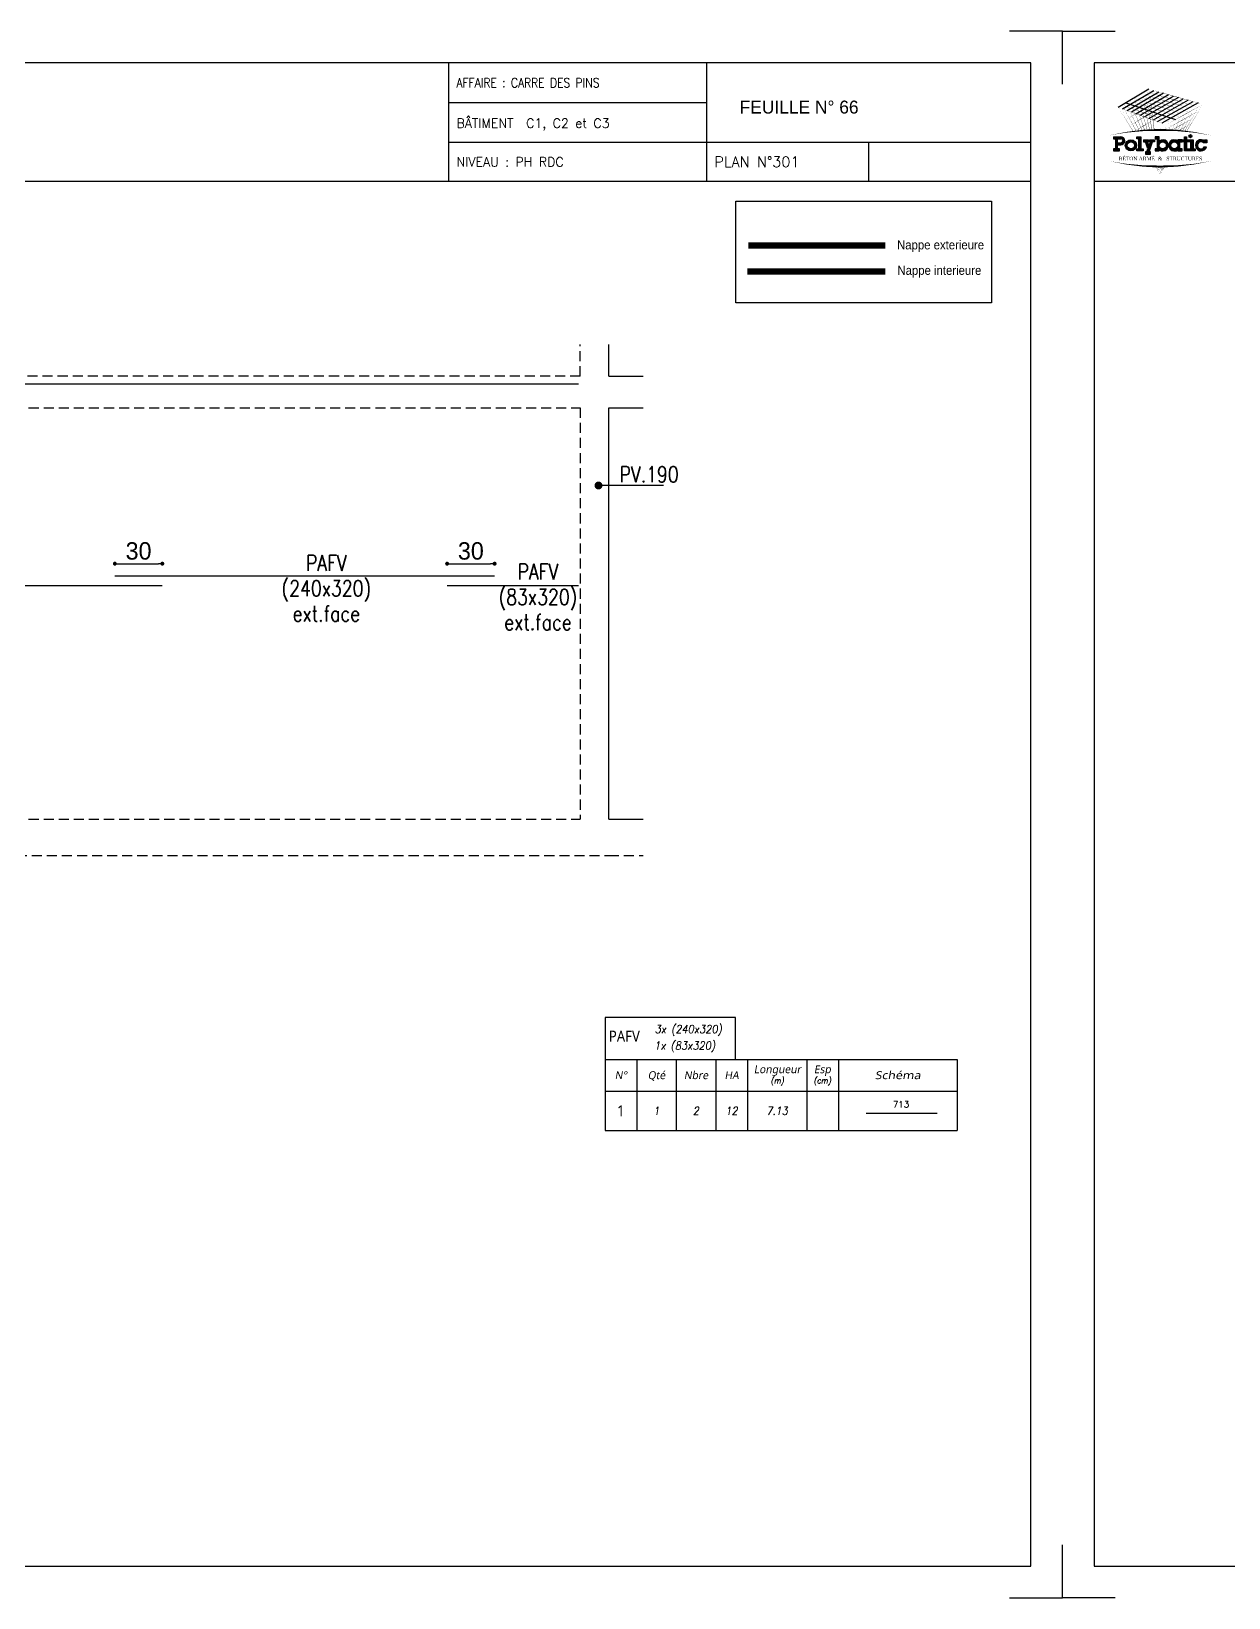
# Model space of a CAD drawing. Header units: metres. Extents: x -5618 to 118954, y -306 to 4637.
# Drawn here: x 59789 to 60545, y 604 to 1594 of the extents above; entities that cross this region are included whole.
import ezdxf
from ezdxf.enums import TextEntityAlignment as Align

# ---------------------------------------------------------------- set-up
doc = ezdxf.new("R2010")
doc.units = ezdxf.units.M
doc.linetypes.add('CACHE', pattern=[9.525, 6.35, -3.175])
for name, color, linetype in [('COTATION', 1, 'Continuous'), ('GO-CARTOUCHE', 7, 'Continuous'), ('GO-FER-HA', 140, 'Continuous'), ('GO-TEXTE-FER', 3, 'Continuous'), ('STR_COTATION', 1, 'Continuous'), ('STR_TS', 22, 'Continuous'), ('STR_TS_TXT', 7, 'Continuous'), ('STR_VOI-POT', 6, 'Continuous')]:
    doc.layers.add(name, color=color, linetype=linetype)
doc.layers.add('Kofragna_forma', color=7, linetype='Continuous', lineweight=70)
doc.styles.add('POLYBATIC', font='TIMES.TTF')
doc.styles.add('schéma', font='simplex.shx')
doc.styles.add('Tableau', font='romans.shx', dxfattribs={"width": 0.9, "oblique": 10})
doc.styles.add('Tableau2', font='trebuc.TTF', dxfattribs={"width": 0.9, "oblique": 10})
doc.styles.add('TEXTE TS', font='romans.shx', dxfattribs={"width": 0.7, "oblique": 15})
doc.styles.add('TEXTEBA', font='ARIAL.TTF')
doc.dimstyles.new('COUPE-20', dxfattribs={"dimscale": 0.5, "dimtxt": 22, "dimasz": 5, "dimexe": 0.05, "dimexo": 0, "dimgap": 5, "dimtad": 1, "dimdec": 0, "dimdsep": 46, "dimtxsty": 'Standard', "dimblk1": 'DOT', "dimblk2": 'DOT', "dimsah": 1, "dimcen": 0, "dimdle": 150, "dimclrd": 1, "dimclre": 1, "dimclrt": 7, "dimadec": 0, "dimazin": 0, "dimtfac": 1, "dimtdec": 0, "dimtix": 1, "dimtmove": 2, "dimatfit": 3, "dimldrblk": 'DOT', "dimfxl": 0, "dimtvp": 1, "dimtolj": 1, "dimtzin": 0, "dimarcsym": 0})

# ---------------------------------------------------------------- blocks, each defined once
blk = doc.blocks.new('ime')
at = {"layer": 'COTATION', "const_width": 2.5}
blk.add_lwpolyline([(1.25, 0, -1), (-1.25, 0, -1)], format="xyb", close=True, dxfattribs=at)
at = {"layer": 'COTATION'}
blk.add_lwpolyline([(41.09, 0), (0, 0)], dxfattribs=at)
at = {"layer": 'COTATION', "color": 7, "style": 'TEXTE TS', "width": 0.8}
blk.add_attdef('NAME', (9.08, 2), '', height=10, dxfattribs=at)
blk = doc.blocks.new('_DOT')
at = {"color": 0, "linetype": 'ByBlock'}
blk.add_line((-0.5, 0), (-1, 0), dxfattribs=at)
at = {"color": 0, "linetype": 'ByBlock', "const_width": 0.5}
blk.add_lwpolyline([(-0.25, 0, 1), (0.25, 0, 1)], format="xyb", close=True, dxfattribs=at)
blk = doc.blocks.new('*D1100')
at = {"layer": 'DEFPOINTS', "color": 0, "lineweight": -3, "ltscale": 4.5}
for p in [(59871.54, 1257.27), (59841.54, 1249.64, 187.69), (59871.54, 1243.46, 187.69)]:
    blk.add_point(p, dxfattribs=at)
at = {"layer": 'STR_COTATION', "color": 1, "lineweight": -2, "ltscale": 4.5}
for p, q in [((59841.54, 1257.3), (59841.54, 1257.3)), ((59844.04, 1257.27), (59869.04, 1257.27)), ((59871.54, 1257.29), (59871.54, 1257.3))]:
    blk.add_line(p, q, dxfattribs=at)
at = {"layer": 'STR_COTATION', "color": 1, "lineweight": -2, "ltscale": 4.5, "xscale": 2.5, "yscale": 2.5, "zscale": 2.5, "rotation": 180}
blk.add_blockref('_DOT', (59841.54, 1257.27), dxfattribs=at)
at = {"layer": 'STR_COTATION', "color": 1, "lineweight": -2, "ltscale": 4.5, "xscale": 2.5, "yscale": 2.5, "zscale": 2.5}
blk.add_blockref('_DOT', (59871.54, 1257.27), dxfattribs=at)
at = {"layer": 'STR_COTATION', "color": 7, "lineweight": -3, "ltscale": 4.5, "insert": (59856.54, 1265.27), "char_height": 11, "attachment_point": 5}
blk.add_mtext('\\A1;30', dxfattribs=at)
blk = doc.blocks.new('mrega')
at = {"layer": 'STR_TS_TXT', "style": 'TEXTE TS', "width": 0.8}
for tag, p in [('ST10', (14.48, 0)), ('DIM', (14.48, -16)), ('NOTE', (14.48, -32))]:
    blk.add_attdef(tag, text='', height=10, dxfattribs=at).set_placement(p, align=Align.CENTER)
blk = doc.blocks.new('*D1102')
at = {"layer": 'DEFPOINTS', "color": 0, "lineweight": -3, "ltscale": 4.5}
for p in [(60081.49, 1257.27), (60081.49, 1249.64, 187.69), (60051.49, 1243.46, 187.69)]:
    blk.add_point(p, dxfattribs=at)
at = {"layer": 'STR_COTATION', "color": 1, "lineweight": -2, "ltscale": 4.5}
for p, q in [((60051.49, 1257.29), (60051.49, 1257.3)), ((60053.99, 1257.27), (60078.99, 1257.27)), ((60081.49, 1257.3), (60081.49, 1257.3))]:
    blk.add_line(p, q, dxfattribs=at)
at = {"layer": 'STR_COTATION', "color": 1, "lineweight": -2, "ltscale": 4.5, "xscale": 2.5, "yscale": 2.5, "zscale": 2.5, "rotation": 180}
blk.add_blockref('_DOT', (60051.49, 1257.27), dxfattribs=at)
at = {"layer": 'STR_COTATION', "color": 1, "lineweight": -2, "ltscale": 4.5, "xscale": 2.5, "yscale": 2.5, "zscale": 2.5}
blk.add_blockref('_DOT', (60081.49, 1257.27), dxfattribs=at)
at = {"layer": 'STR_COTATION', "color": 7, "lineweight": -3, "ltscale": 4.5, "insert": (60066.49, 1265.27), "char_height": 11, "attachment_point": 5}
blk.add_mtext('\\A1;30', dxfattribs=at)
blk = doc.blocks.new('Désignation')
at = {"layer": 'GO-TEXTE-FER'}
for p, q in [((0, 0.8), (8.9, 0.8)), ((0, 0.8), (0, 0)), ((0.8, 0.8), (0.8, 0)), ((1.8, 0.8), (1.8, 0)), ((2.8, 0.8), (2.8, 0)), ((3.6, 0.8), (3.6, 0)), ((5.1, 0.8), (5.1, 0)), ((5.9, 0.8), (5.9, 0)), ((8.9, 0.8), (8.9, 0)), ((0, 0), (8.9, 0))]:
    blk.add_line(p, q, dxfattribs=at)
at = {"layer": 'GO-TEXTE-FER', "style": 'Tableau2', "oblique": 10}
for s, p in [('N°', (0.4, 0.4)), ('Qté', (1.3, 0.4)), ('Nbre', (2.3, 0.4)), ('HA', (3.2, 0.4)), ('Longueur', (4.356, 0.55)), ('Esp', (5.494, 0.55))]:
    blk.add_text(s, height=0.2, dxfattribs=at).set_placement(p, align=Align.MIDDLE_CENTER)
at = {"layer": 'GO-TEXTE-FER', "style": 'Tableau2', "oblique": 10, "width": 1.2}
blk.add_text('Schéma', height=0.2, dxfattribs=at).set_placement((7.4, 0.4), align=Align.MIDDLE_CENTER)
at = {"layer": 'GO-TEXTE-FER', "color": 7, "style": 'Tableau', "oblique": 10, "width": 0.9}
for s, p in [('(m)', (4.356, 0.265)), ('(cm)', (5.494, 0.265))]:
    blk.add_text(s, height=0.15, dxfattribs=at).set_placement(p, align=Align.MIDDLE_CENTER)
blk = doc.blocks.new('Barre libre')
at = {"layer": 'GO-TEXTE-FER'}
for p, q in [((0, 0), (0, -1)), ((0, 0), (8.9, 0)), ((0.8, 0), (0.8, -1)), ((1.8, 0), (1.8, -1)), ((2.8, 0), (2.8, -1)), ((3.6, 0), (3.6, -1)), ((5.1, 0), (5.1, -1)), ((5.9, 0), (5.9, -1)), ((8.9, 0), (8.9, -1)), ((0, -1), (8.9, -1))]:
    blk.add_line(p, q, dxfattribs=at)
at = {"layer": 'GO-TEXTE-FER', "color": 1}
blk.add_line((6.603, -0.563), (8.394, -0.563), dxfattribs=at)
at = {"layer": 'GO-TEXTE-FER', "style": 'Tableau2', "width": 0.9}
blk.add_attdef('NUMERO', text='', height=0.28, dxfattribs=at).set_placement((0.4, -0.5), align=Align.MIDDLE_CENTER)
at = {"layer": 'GO-TEXTE-FER', "color": 1, "style": 'Tableau'}
blk.add_attdef('Longueur', text='', height=0.16, dxfattribs=at).set_placement((7.481, -0.336), align=Align.MIDDLE_CENTER)
at = {"layer": 'GO-TEXTE-FER', "style": 'Tableau', "oblique": 10, "width": 0.9}
for tag, p in [('QUANTITE', (1.3, -0.5)), ('NOMBRE', (2.3, -0.5)), ('NUANCE', (3.2, -0.5)), ('LONGUEUR', (4.35, -0.5)), ('ESPACEMENTS', (5.5, -0.5))]:
    blk.add_attdef(tag, text='', height=0.2, dxfattribs=at).set_placement(p, align=Align.MIDDLE_CENTER)
blk = doc.blocks.new('A$C492E529B')
for color, points in [(140, [(1.413, 0.725, 1), (1.563, 0.725, 1)]), (256, [(-0.938, 0.7), (-1.138, 0.7), (-1.138, 0.6), (-1.038, 0.6), (-1.038, 0.1), (-1.138, 0.1), (-1.138, 0), (-0.838, 0), (-0.838, 0.1), (-0.938, 0.1)]), (256, [(-0.367, 0.45), (-0.268, 0.45), (-0.268, 0.55), (-0.523, 0.55), (-0.523, 0.45), (-0.473, 0.45), (-0.543, 0.253), (-0.612, 0.45), (-0.562, 0.45), (-0.562, 0.55), (-0.818, 0.55), (-0.818, 0.45), (-0.718, 0.45), (-0.595, 0.101), (-0.648, -0.05), (-0.718, -0.05), (-0.718, -0.15), (-0.468, -0.15), (-0.468, -0.05), (-0.543, -0.05)]), (256, [(1.393, 0.55), (1.292, 0.55), (1.292, 0.7), (1.193, 0.7), (1.193, 0.55), (1.093, 0.55), (1.093, 0.45), (1.193, 0.45), (1.193, 0), (1.393, 0), (1.393, 0.1), (1.292, 0.1), (1.292, 0.45), (1.393, 0.45)]), (256, [(1.613, 0.55), (1.413, 0.55), (1.413, 0.45), (1.513, 0.45), (1.513, 0.1), (1.413, 0.1), (1.413, 0), (1.712, 0), (1.712, 0.1), (1.613, 0.1)]), (256, [(2.13, 0.4), (2.283, 0.4), (2.283, 0.55), (2.183, 0.55), (2.183, 0.487, 3.359496), (2.272, 0.2), (2.166, 0.2, -3.125802)])]:
    blk.add_hatch(color=color).paths.add_polyline_path(points)
h = blk.add_hatch(color=256)
h.paths.add_polyline_path([(-1.983, 0.1), (-2.083, 0.1), (-2.083, 0.3), (-1.933, 0.3, 1), (-1.933, 0.7), (-2.283, 0.7), (-2.283, 0.6), (-2.183, 0.6), (-2.183, 0.1), (-2.283, 0.1), (-2.283, 0), (-1.983, 0)])
h.paths.add_polyline_path([(-2.083, 0.4), (-2.083, 0.6), (-1.933, 0.6, -1), (-1.933, 0.4)], flags=16)
h = blk.add_hatch(color=256)
h.paths.add_polyline_path([(-1.158, 0.275, 1), (-1.708, 0.275, 1)])
h.paths.add_polyline_path([(-1.608, 0.275, -1), (-1.258, 0.275, -1)], flags=16)
h = blk.add_hatch(color=256)
h.paths.add_polyline_path([(-0.047, 0.487), (-0.047, 0.7), (-0.248, 0.7), (-0.248, 0.6), (-0.147, 0.6), (-0.147, 0.1), (-0.248, 0.1), (-0.248, 0), (-0.047, 0), (-0.047, 0.063, 2.12132)])
h.paths.add_polyline_path([(-0.047, 0.275, -1), (0.303, 0.275, -1)], flags=16)
h = blk.add_hatch(color=256)
h.paths.add_polyline_path([(1.073, 0.1), (0.973, 0.1), (0.973, 0.45), (1.073, 0.45), (1.073, 0.55), (0.873, 0.55), (0.873, 0.487, 2.12132), (0.873, 0.063), (0.873, 0), (1.073, 0)])
h.paths.add_polyline_path([(0.523, 0.275, -1), (0.873, 0.275, -1)], flags=16)
for p, q in [((-0.595, 0.101), (-0.718, 0.45)), ((-0.648, -0.05), (-0.595, 0.101)), ((-0.543, 0.253), (-0.612, 0.45)), ((-0.543, -0.05), (-0.367, 0.45)), ((-0.543, 0.253), (-0.473, 0.45)), ((0.873, 0.55), (0.873, 0.487)), ((1.073, 0.55), (0.873, 0.55)), ((0.873, 0.063), (0.873, 0)), ((0.973, 0.1), (0.973, 0.45)), ((0.973, 0.45), (1.073, 0.45)), ((1.073, 0.1), (0.973, 0.1)), ((1.073, 0.45), (1.073, 0.55)), ((1.073, 0), (1.073, 0.1)), ((2.166, 0.2), (2.272, 0.2)), ((0.873, 0), (1.073, 0))]:
    blk.add_line(p, q)
for points in [[(-2.283, 0.7), (-1.933, 0.7)], [(-2.283, 0.7), (-2.283, 0.6), (-2.183, 0.6), (-2.183, 0.1), (-2.283, 0.1), (-2.283, 0), (-1.983, 0), (-1.983, 0.1), (-2.083, 0.1), (-2.083, 0.3), (-1.933, 0.3)], [(-2.083, 0.4), (-2.083, 0.6), (-1.933, 0.6)], [(-2.083, 0.4), (-1.933, 0.4)], [(-1.138, 0.7), (-0.938, 0.7), (-0.938, 0.1), (-0.838, 0.1), (-0.838, 0), (-1.138, 0), (-1.138, 0.1), (-1.038, 0.1), (-1.038, 0.6), (-1.138, 0.6), (-1.138, 0.7)], [(-0.818, 0.55), (-0.562, 0.55)], [(-0.818, 0.55), (-0.818, 0.45), (-0.718, 0.45)], [(-0.612, 0.45), (-0.562, 0.45), (-0.562, 0.55)], [(-0.523, 0.55), (-0.268, 0.55), (-0.268, 0.45), (-0.367, 0.45)], [(-0.473, 0.45), (-0.523, 0.45), (-0.523, 0.55)], [(-0.248, 0.7), (-0.248, 0.6), (-0.147, 0.6), (-0.147, 0.1), (-0.248, 0.1), (-0.248, 0), (-0.047, 0), (-0.047, 0.063)], [(-0.047, 0.487), (-0.047, 0.7), (-0.248, 0.7)], [(1.093, 0.55), (1.193, 0.55), (1.193, 0.7), (1.292, 0.7), (1.292, 0.55), (1.393, 0.55), (1.393, 0.45), (1.292, 0.45), (1.292, 0.1), (1.393, 0.1), (1.393, 0), (1.193, 0), (1.193, 0.45), (1.093, 0.45)], [(1.093, 0.45), (1.093, 0.55)], [(1.413, 0.45), (1.413, 0.55), (1.613, 0.55), (1.613, 0.1), (1.712, 0.1), (1.712, 0), (1.413, 0), (1.413, 0.1), (1.513, 0.1), (1.513, 0.45), (1.413, 0.45)], [(2.183, 0.487), (2.183, 0.55), (2.283, 0.55), (2.283, 0.4), (2.13, 0.4)], [(-0.648, -0.05), (-0.718, -0.05), (-0.718, -0.15), (-0.468, -0.15), (-0.468, -0.05), (-0.543, -0.05)]]:
    blk.add_lwpolyline(points)
at = {"color": 140}
blk.add_circle((1.488, 0.725), 0.075, dxfattribs=at)
for centre, radius in [((-1.433, 0.275), 0.275), ((-1.433, 0.275), 0.175), ((0.128, 0.275), 0.175), ((0.698, 0.275), 0.175)]:
    blk.add_circle(centre, radius)
for centre, radius, start, end in [((-1.933, 0.5), 0.2, 270, 90), ((-1.933, 0.5), 0.1, 270, 90), ((0.128, 0.275), 0.275, 230.4788, 129.5212), ((0.698, 0.275), 0.275, 50.4788, 309.5212), ((2.008, 0.275), 0.275, 50.4788, 344.17338), ((2.008, 0.275), 0.175, 45.58469, 334.62307)]:
    blk.add_arc(centre, radius, start, end)
blk = doc.blocks.new('POLYBATIC')
at = {"color": 140}
for p, q in [((-0.43, 3.281), (-1.602, 2.578)), ((-1.435, 2.518), (-0.241, 3.228)), ((-1.268, 2.457), (-0.053, 3.175)), ((0.135, 3.121), (-1.101, 2.397)), ((-0.934, 2.337), (0.323, 3.068)), ((-0.767, 2.276), (0.511, 3.015)), ((-1.309, 2.754), (0.586, 2.109)), ((0.7, 2.962), (-0.6, 2.216)), ((-0.433, 2.156), (0.888, 2.908)), ((1.076, 2.855), (-0.266, 2.095)), ((-0.099, 2.035), (1.264, 2.802)), ((1.452, 2.749), (0.067, 1.974))]:
    blk.add_line(p, q, dxfattribs=at)
for points in [[(-1.016, 2.93, 0.0156, 0, 0), (-0.43, 3.281, 0, 0, 0)], [(0.122, 2.71, 0.0156, 0, 0), (-0.869, 3.018, 0, 0, 0)], [(-0.491, 1.706, 0.0136, 0, 0), (-0.869, 3.018, 0, 0, 0)], [(-0.838, 2.873, 0.0156, 0, 0), (-0.241, 3.228, 0, 0, 0)], [(0.283, 2.803, 0.0156, 0, 0), (-0.723, 3.105, 0, 0, 0)], [(-0.398, 1.71, 0.014, 0, 0), (-0.723, 3.105, 0, 0, 0)], [(-0.661, 2.816, 0.0156, 0, 0), (-0.053, 3.175, 0, 0, 0)], [(0.444, 2.896, 0.0156, 0, 0), (-0.576, 3.193, 0, 0, 0)], [(-0.309, 1.714, 0.0145, 0, 0), (-0.576, 3.193, 0, 0, 0)], [(-0.483, 2.759, 0.0156, 0, 0), (0.135, 3.121, 0, 0, 0)], [(0.605, 2.988, 0.0156, 0, 0), (-0.43, 3.281, 0, 0, 0)], [(-0.225, 1.716, 0.0149, 0, 0), (-0.43, 3.281, 0, 0, 0)], [(-0.305, 2.702, 0.0156, 0, 0), (0.323, 3.068, 0, 0, 0)], [(-0.128, 2.646, 0.0156, 0, 0), (0.511, 3.015, 0, 0, 0)], [(-1.602, 2.578, 0, 0.0156, 0), (-1.016, 2.93, 0, 0, 0)], [(-0.684, 2.246, 0.0156, 0, 0), (-1.602, 2.578, 0, 0, 0)], [(-1.031, 1.66, 0.0111, 0, 0), (-1.602, 2.578, 0, 0, 0)], [(-1.456, 2.344, 0, 0.0156, 0), (-0.923, 2.663, 0, 0, 0)], [(-0.522, 2.339, 0.0156, 0, 0), (-1.455, 2.666, 0, 0, 0)], [(-0.913, 1.673, 0.0116, 0, 0), (-1.455, 2.666, 0, 0, 0)], [(-1.435, 2.518, 0, 0.0156, 0), (-0.838, 2.873, 0, 0, 0)], [(-1.31, 2.109, 0, 0.0156, 0), (-0.831, 2.397, 0, 0, 0)], [(-0.361, 2.432, 0.0156, 0, 0), (-1.309, 2.754, 0, 0, 0)], [(-0.8, 1.684, 0.0121, 0, 0), (-1.309, 2.754, 0, 0, 0)], [(-1.268, 2.457, 0, 0.0156, 0), (-0.661, 2.816, 0, 0, 0)], [(-0.2, 2.524, 0.0156, 0, 0), (-1.162, 2.842, 0, 0, 0)], [(-0.692, 1.693, 0.0126, 0, 0), (-1.162, 2.842, 0, 0, 0)], [(-1.101, 2.397, 0, 0.0156, 0), (-0.483, 2.759, 0, 0, 0)], [(-0.039, 2.617, 0.0156, 0, 0), (-1.016, 2.93, 0, 0, 0)], [(-0.589, 1.7, 0.0131, 0, 0), (-1.016, 2.93, 0, 0, 0)], [(-0.934, 2.337, 0, 0.0156, 0), (-0.305, 2.702, 0, 0, 0)], [(-0.391, 2.983, 0, 0.0156, 0), (-0.923, 2.663, 0, 0, 0)], [(-0.352, 2.685, 0, 0.0156, 0), (-0.831, 2.397, 0, 0, 0)], [(-0.767, 2.276, 0, 0.0156, 0), (-0.128, 2.646, 0, 0, 0)], [(-0.6, 2.216, 0, 0.0156, 0), (0.05, 2.589, 0, 0, 0)], [(-0.433, 2.156, 0, 0.0156, 0), (0.227, 2.532, 0, 0, 0)], [(0.586, 2.109, 0, 0.0156, 0), (-0.361, 2.432, 0, 0, 0)], [(-0.266, 2.095, 0, 0.0156, 0), (0.405, 2.475, 0, 0, 0)], [(0.762, 2.207, 0, 0.0156, 0), (-0.2, 2.524, 0, 0, 0)], [(-0.099, 2.035, 0, 0.0156, 0), (0.582, 2.418, 0, 0, 0)], [(0.937, 2.305, 0, 0.0156, 0), (-0.039, 2.617, 0, 0, 0)], [(0.05, 2.589, 0.0156, 0, 0), (0.7, 2.962, 0, 0, 0)], [(1.113, 2.402, 0, 0.0156, 0), (0.122, 2.71, 0, 0, 0)], [(0.227, 2.532, 0.0156, 0, 0), (0.888, 2.908, 0, 0, 0)], [(1.289, 2.5, 0, 0.0156, 0), (0.283, 2.803, 0, 0, 0)], [(0.405, 2.475, 0.0156, 0, 0), (1.076, 2.855, 0, 0, 0)], [(1.465, 2.598, 0, 0.0156, 0), (0.444, 2.896, 0, 0, 0)], [(0.582, 2.418, 0.0156, 0, 0), (1.264, 2.802, 0, 0, 0)], [(1.641, 2.695, 0, 0.0156, 0), (0.605, 2.988, 0, 0, 0)], [(0.76, 2.362, 0.0156, 0, 0), (1.452, 2.749, 0, 0, 0)], [(0.781, 1.685, 0.00933, 0, 0), (1.113, 2.402, 0, 0, 0)], [(0.852, 2.095, 0.0156, 0, 0), (1.491, 2.45, 0, 0, 0)], [(0.865, 1.678, 0.0103, 0, 0), (1.289, 2.5, 0, 0, 0)], [(0.937, 2.305, 0.0156, 0, 0), (1.641, 2.695, 0, 0, 0)], [(0.942, 1.67, 0.0112, 0, 0), (1.465, 2.598, 0, 0, 0)], [(1.012, 1.663, 0.012, 0, 0), (1.641, 2.695, 0, 0, 0)], [(-1.165, 1.875, 0, 0.0156, 0), (-0.739, 2.131, 0, 0, 0)], [(-1.019, 1.641, 0, 0.0156, 0), (-0.646, 1.864, 0, 0, 0)], [(-0.312, 2.386, 0, 0.0156, 0), (-0.739, 2.131, 0, 0, 0)], [(0.234, 1.914, 0, 0.0156, 0), (-0.684, 2.246, 0, 0, 0)], [(-0.273, 2.088, 0, 0.0156, 0), (-0.646, 1.864, 0, 0, 0)], [(0.41, 2.012, 0, 0.0156, 0), (-0.522, 2.339, 0, 0, 0)], [(0.067, 1.974, 0, 0.0156, 0), (0.76, 2.362, 0, 0, 0)], [(0.213, 1.74, 0, 0.0156, 0), (0.852, 2.095, 0, 0, 0)], [(0.21, 1.716, 0.00323, 0, 0), (0.234, 1.914, 0, 0, 0)], [(0.234, 1.914, 0, 0.0156, 0), (0.937, 2.305, 0, 0, 0)], [(0.349, 1.712, 0.00465, 0, 0), (0.41, 2.012, 0, 0, 0)], [(0.447, 1.708, 0.00693, 0.0156, 0), (0.767, 1.886, 0, 0, 0)], [(0.474, 1.706, 0.00597, 0, 0), (0.586, 2.109, 0, 0, 0)], [(0.587, 1.7, 0.00718, 0, 0), (0.762, 2.207, 0, 0, 0)], [(0.68, 1.675, 0.0156, 0, 0), (1.193, 1.96, 0, 0, 0)], [(0.689, 1.693, 0.0083, 0, 0), (0.937, 2.305, 0, 0, 0)], [(0.765, 1.884, 0.0156, 0, 0), (1.342, 2.205, 0, 0, 0)], [(-1.953, 1.508, 0, 0.0781, -0.053843), (0, 1.719, 0, 0, 0)], [(-0.234, 1.79, 0, 0.00638, 0), (-0.365, 1.711, 0, 0.00638, 0)], [(1.953, 1.508, 0, 0.0781, 0.053843), (0, 1.719, 0, 0, 0)], [(0.96, 1.668, 0.00293, 0, 0), (1.044, 1.715, 0, 0, 0)], [(-1.953, 0.523, 0, 0.0781, 0.053843), (0, 0.312, 0, 0, 0)], [(0, 0, 0, 0.00381, 0), (-0.195, 0.315, 0, 0.00381, 0)], [(0, 0, 0, 0.00368, 0), (-0.171, 0.314, 0, 0.00368, 0)], [(0, 0, 0, 0.00356, 0), (-0.149, 0.314, 0, 0.00356, 0)], [(0, 0, 0, 0.00345, 0), (-0.128, 0.313, 0, 0.00345, 0)], [(0, 0, 0, 0.00334, 0), (-0.109, 0.313, 0, 0.00334, 0)], [(0, 0, 0, 0.00324, 0), (-0.09, 0.313, 0, 0.00324, 0)], [(0, 0, 0, 0.00315, 0), (-0.073, 0.313, 0, 0.00315, 0)], [(0, 0, 0, 0.00306, 0), (-0.056, 0.313, 0, 0.00306, 0)], [(0, 0, 0, 0.00306, 0), (-0.056, 0.313, 0, 0.00306, 0)], [(0, 0, 0, 0.00298, 0), (-0.041, 0.313, 0, 0.00298, 0)], [(1.953, 0.523, 0, 0.0781, -0.053843), (0, 0.312, 0, 0, 0)], [(0, 0, 0, 0.0051, 0), (0.038, 0.313, 0, 0.0051, 0)], [(0, 0, 0, 0.00425, 0), (0.127, 0.313, 0, 0.00425, 0)], [(0, 0, 0, 0.00408, 0), (0.145, 0.314, 0, 0.00408, 0)], [(0, 0, 0, 0.00392, 0), (0.162, 0.314, 0, 0.00392, 0)], [(0, 0, 0, 0.00378, 0), (0.177, 0.314, 0, 0.00378, 0)], [(0, 0, 0, 0.00365, 0), (0.191, 0.315, 0, 0.00365, 0)], [(0, 0, 0, 0.00486, 0), (0.064, 0.313, 0, 0.00486, 0)], [(0, 0, 0, 0.00464, 0), (0.087, 0.313, 0, 0.00464, 0)], [(0, 0, 0, 0.00443, 0), (0.108, 0.313, 0, 0.00443, 0)]]:
    blk.add_lwpolyline(points, format="xyseb", dxfattribs=at)
at = {"color": 5, "xscale": 0.78125, "yscale": 0.78125, "zscale": 0.78125}
blk.add_blockref('A$C492E529B', (0, 0.91), dxfattribs=at)
at = {"lineweight": 60, "style": 'POLYBATIC'}
for s, p in [('BÉTON ARMÉ', (-1.587, 0.547)), ('STRUCTURES', (0.24, 0.547))]:
    blk.add_text(s, height=0.1406, dxfattribs=at).set_placement(p)
at = {"color": 140, "style": 'POLYBATIC'}
blk.add_text('&', height=0.141, dxfattribs=at).set_placement((0, 0.547), align=Align.CENTER)

msp = doc.modelspace()

# ---------------------------------------------------------------- linework, layer by layer
for p, q in [((60052.42, 1573.71), (60052.42, 1498.77)), ((60215.39, 1573.74), (60215.39, 1498.77)), ((60052.42, 1548.71), (60215.39, 1548.71)), ((60052.42, 1523.72), (60215.39, 1523.72)), ((60215.39, 1523.74), (60420.25, 1523.74)), ((60317.73, 1523.74), (60317.73, 1498.77))]:
    msp.add_line(p, q)
for points in [[(60440.25, 1560.38), (60440.25, 1593.71), (60406.92, 1593.71)], [(60440.25, 1560.38), (60440.25, 1593.71), (60473.58, 1593.71)], [(60420.25, 1498.77), (59060.39, 1498.77)], [(61820.11, 1498.77), (60460.24, 1498.77)], [(60406.92, 603.81), (60440.25, 603.81), (60440.25, 637.14)], [(60473.58, 603.81), (60440.25, 603.81), (60440.25, 637.14)]]:
    msp.add_lwpolyline(points)
for points in [[(59060.39, 1573.71), (59060.39, 623.81), (60420.25, 623.81), (60420.25, 1573.71)], [(60460.24, 1573.71), (60460.24, 623.81), (61820.11, 623.81), (61820.11, 1573.71)]]:
    msp.add_lwpolyline(points, close=True)
at = {"layer": 'GO-TEXTE-FER'}
msp.add_lwpolyline([(60151.27, 944.01), (60233.77, 944.01), (60233.77, 970.44), (60151.27, 970.44)], close=True, dxfattribs=at)
at = {"layer": 'Kofragna_forma', "linetype": 'CACHE', "lineweight": -3}
for p, q in [((60135.59, 1375.79, 187.69), (60135.59, 1395.79, 187.69)), ((60135.59, 1375.79, 187.69), (59434.64, 1375.79, 187.69)), ((59434.64, 1355.79, 187.69), (60135.59, 1355.79, 187.69)), ((60135.59, 1355.79, 187.69), (60135.59, 1095.79, 187.69)), ((59434.64, 1095.79, 187.69), (60135.59, 1095.79, 187.69)), ((59436.64, 1072.79, 187.69), (60153.69, 1072.79, 187.69)), ((60153.69, 1072.79, 187.69), (60175.39, 1072.79, 187.69))]:
    msp.add_line(p, q, dxfattribs=at)
at = {"layer": 'Kofragna_forma', "color": 4, "lineweight": -3}
for p, q in [((60153.69, 1375.79, 187.69), (60153.69, 1395.79, 187.69)), ((60153.69, 1375.79, 187.69), (60175.39, 1375.79, 187.69)), ((60153.69, 1095.79, 187.69), (60153.69, 1355.79, 187.69)), ((60153.69, 1355.79, 187.69), (60175.39, 1355.79, 187.69)), ((60153.69, 1095.79, 187.69), (60175.39, 1095.79, 187.69))]:
    msp.add_line(p, q, dxfattribs=at)
at = {"layer": 'STR_TS', "color": 3}
for p, q in [((59841.54, 1249.64, 187.69), (60081.49, 1249.64, 187.69)), ((59631.59, 1243.46, 187.69), (59871.54, 1243.46, 187.69)), ((60051.49, 1243.46, 187.69), (60134.59, 1243.46, 187.69))]:
    msp.add_line(p, q, dxfattribs=at)
at = {"layer": 'STR_TS', "color": 7}
msp.add_lwpolyline([(60233.95, 1486.45), (60395.49, 1486.45), (60395.49, 1422.16), (60233.95, 1422.16)], close=True, dxfattribs=at)
at = {"layer": 'STR_TS', "linetype": 'CACHE', "ltscale": 2, "const_width": 4}
msp.add_lwpolyline([(60328.37, 1458.45), (60241.81, 1458.45)], dxfattribs=at)
at = {"layer": 'STR_TS', "const_width": 4}
msp.add_lwpolyline([(60328.37, 1442), (60241.25, 1442)], dxfattribs=at)
at = {"layer": 'STR_VOI-POT'}
msp.add_line((59421.64, 1370.89, 187.69), (60134.59, 1370.89, 187.69), dxfattribs=at)

# ---------------------------------------------------------------- block references
at = {"xscale": 16.49835000000894, "yscale": 16.49834999989253, "zscale": 16.49835000000003}
msp.add_blockref('POLYBATIC', (60502.01, 1503.09), dxfattribs=at)
at = {"layer": 'COTATION'}
ref = msp.add_blockref('ime', (60147.15, 1306.69, 187.69), dxfattribs=at)
ref.add_attrib('NAME', 'PV.190', (60160.42, 1308.69, 187.69), dxfattribs={"color": 7, "height": 10, "style": 'TEXTE TS', "width": 0.8})
at = {"layer": 'GO-FER-HA', "xscale": 25, "yscale": 25, "zscale": 25}
msp.add_blockref('Désignation', (60151.27, 924.01), dxfattribs=at)
at = {"layer": 'GO-TEXTE-FER', "xscale": 25, "yscale": 25, "zscale": 25}
msp.add_blockref('Barre libre', (60151.27, 924.01), dxfattribs=at).add_auto_attribs({'NUMERO': '1', 'QUANTITE': '1', 'NOMBRE': '2', 'NUANCE': '12', 'Longueur': '713', 'LONGUEUR': '7.13'})
at = {"layer": 'STR_TS_TXT'}
ref = msp.add_blockref('mrega', (59989.68, 1252.69, 469.22), dxfattribs=dict(at, xscale=-1))
ref.add_attrib('NOTE', 'ext.face', dxfattribs={"height": 10, "style": 'TEXTE TS', "width": 0.8}).set_placement((59975.2, 1220.69, 469.22), align=Align.CENTER)
ref.add_attrib('ST10', 'PAFV', dxfattribs={"height": 10, "style": 'TEXTE TS', "width": 0.8}).set_placement((59975.2, 1252.69, 469.22), align=Align.CENTER)
ref.add_attrib('DIM', '(240x320)', dxfattribs={"height": 10, "style": 'TEXTE TS', "width": 0.8}).set_placement((59975.2, 1236.69, 469.22), align=Align.CENTER)
ref = msp.add_blockref('mrega', (60123.39, 1247.27, 469.22), dxfattribs=dict(at, xscale=-1))
ref.add_attrib('NOTE', 'ext.face', dxfattribs={"height": 10, "style": 'TEXTE TS', "width": 0.8}).set_placement((60108.91, 1215.27, 469.22), align=Align.CENTER)
ref.add_attrib('ST10', 'PAFV', dxfattribs={"height": 10, "style": 'TEXTE TS', "width": 0.8}).set_placement((60108.91, 1247.27, 469.22), align=Align.CENTER)
ref.add_attrib('DIM', '(83x320)', dxfattribs={"height": 10, "style": 'TEXTE TS', "width": 0.8}).set_placement((60108.91, 1231.27, 469.22), align=Align.CENTER)

# ---------------------------------------------------------------- texts
at = {"style": 'schéma', "width": 0.85}
msp.add_text('AFFAIRE : CARRE DES PINS', height=5.8328, dxfattribs=at).set_placement((60057.42, 1558.3))
at = {"linetype": 'ByBlock', "lineweight": -3, "ltscale": 4.5}
msp.add_text('FEUILLE N° 66', height=8.2, dxfattribs=at).set_placement((60236.39, 1541.72))
at = {"style": 'schéma'}
for s, height, p in [('BÂTIMENT  C1, C2 et C3', 5.8328, (60057.42, 1532.74)), ('PLAN N°301', 6.666, (60220.39, 1507.89)), ('NIVEAU : PH RDC', 5.8328, (60057.42, 1508.3))]:
    msp.add_text(s, height=height, dxfattribs=at).set_placement(p)
at = {"layer": 'GO-CARTOUCHE', "color": 2, "style": 'TEXTEBA', "width": 0.9}
for s, p in [('Nappe exterieure', (60363.3, 1455.9)), ('Nappe interieure', (60362.54, 1439.81))]:
    msp.add_text(s, height=5.7024, dxfattribs=at).set_placement(p, align=Align.CENTER)
at = {"layer": 'GO-TEXTE-FER', "style": 'Tableau', "oblique": 10, "width": 0.9}
for s, p in [('3x (240x320)', (60182.69, 960.6)), ('1x (83x320)', (60182.38, 950.22))]:
    msp.add_text(s, height=5.0562, dxfattribs=at).set_placement(p)
at = {"layer": 'GO-TEXTE-FER', "style": 'Tableau2', "width": 0.9}
msp.add_attdef('PAFV', text='1', height=7.08, dxfattribs=at).set_placement((60163.5, 958.64), align=Align.MIDDLE_CENTER)

# ---------------------------------------------------------------- dimensions: what is measured, and where the dimension line sits
at = {"layer": 'STR_COTATION', "lineweight": -3, "ltscale": 4.5}
for base, p1, p2, picture, middle in [((59871.54, 1257.27), (59841.54, 1249.64, 187.69), (59871.54, 1243.46, 187.69), '*D1100', (59856.54, 1265.27)), ((60081.49, 1257.27), (60051.49, 1243.46, 187.69), (60081.49, 1249.64, 187.69), '*D1102', (60066.49, 1265.27))]:
    dim = msp.add_linear_dim(base=base, p1=p1, p2=p2, dimstyle='COUPE-20', override={"dimfxl": 0.1}, dxfattribs=at)
    dim.commit()
    dim.dimension.update_dxf_attribs({"geometry": picture, "text_midpoint": middle})

doc.saveas('drawing.dxf')
